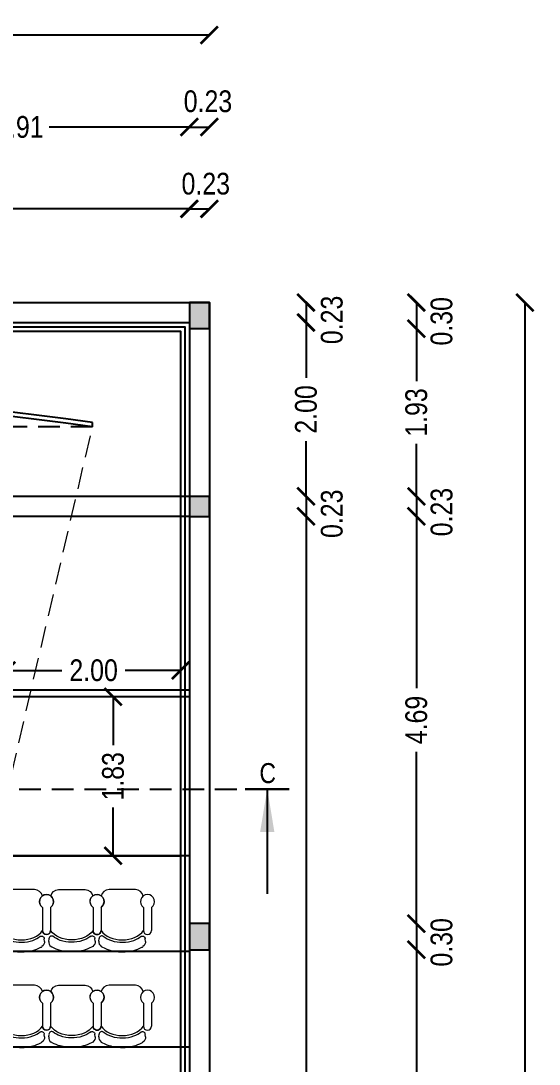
# Model space of a CAD drawing. Header units: metres. Extents: x 484 to 18344, y 10 to 2071.
# Drawn here: x 1627.06 to 1633.01, y 60.13 to 72.13 of the extents above; entities that cross this region are included whole.
import ezdxf
from ezdxf.enums import TextEntityAlignment as Align

# ---------------------------------------------------------------- set-up
doc = ezdxf.new("R2010")
doc.units = ezdxf.units.M
doc.header["$MEASUREMENT"] = 0
doc.linetypes.add('DASHED2', pattern=[0.375, 0.25, -0.125])
doc.linetypes.add('HIDDEN', pattern=[0.375, 0.25, -0.125])
for name, color, linetype in [('0 @ 1 (1)', 7, 'Continuous'), ('0 @ 1 (2)', 7, 'Continuous'), ('BLK_1_FLR_1_BLT_UP_AREA', 1, 'Continuous')]:
    doc.layers.add(name, color=color, linetype=linetype)
doc.layers.add('seat', color=162, linetype='Continuous', lineweight=5)
doc.layers.add('SEATING_AREA', color=7, linetype='Continuous', lineweight=18)
doc.styles.add('CODE', font='swissc.ttf', dxfattribs={"height": 0.25})
doc.styles.get("Standard").update_dxf_attribs({"font": 'swissc.ttf', "height": 0.23})
doc.dimstyles.new('OUTER', dxfattribs={"dimscale": 0, "dimtxt": 0.3, "dimasz": 0.18, "dimexe": 0.18, "dimexo": 0.0625, "dimgap": 0.09, "dimtad": 0, "dimzin": 0, "dimdsep": 46, "dimtxsty": 'CODE', "dimcen": 0.09, "dimse1": 1, "dimse2": 1, "dimclrd": 8, "dimclrt": 1, "dimadec": 0, "dimazin": 0, "dimtfac": 1, "dimtofl": 0, "dimtmove": 0, "dimatfit": 3, "dimfxl": 0, "dimtolj": 1, "dimtzin": 0, "dimarcsym": 0})

# ---------------------------------------------------------------- blocks, each defined once
blk = doc.blocks.new('A$C07EF5FCE')
at = {"layer": 'seat'}
for p, q in [((0.097, 0.589), (0.101, 0.559)), ((0.631, 0.587), (0.628, 0.557)), ((0.027, 0.199), (0.027, 0.465)), ((0.119, 0.199), (0.119, 0.465)), ((0.607, 0.199), (0.607, 0.465)), ((0.699, 0.199), (0.699, 0.465)), ((0.211, -0.007), (0.514, -0.007))]:
    blk.add_line(p, q, dxfattribs=at)
at = {"layer": 'seat', "extrusion": (0, 0, -1)}
for centre, major_axis, ratio, start_param, end_param in [((0.193, 0.603), (0.0959, 0.0126), 0.730286, 3.118469, 4.035244), ((0.131, 0.558), (0.0216, 0.0216), 1, 1.649419, 3.93455)]:
    blk.add_ellipse(centre, major_axis=major_axis, ratio=ratio, start_param=start_param, end_param=end_param, dxfattribs=at)
at = {"layer": 'seat'}
for centre, major_axis, ratio, start_param, end_param in [((0.536, 0.602), (-0.0958, 0.0133), 0.730286, 3.118469, 4.035244), ((0.073, 0.465), (-0.0325, 0.0325), 1, 3.927031, 7.068623), ((0.363, 0.374), (-0.275, 0), 0.720127, 3.623154, 5.801624), ((0.597, 0.557), (-0.0216, 0.0216), 1, 1.641863, 3.926994), ((0.653, 0.465), (-0.0325, 0.0325), 1, 3.926994, 7.068587), ((0.073, 0.132), (-0.0572, 0.0572), 1, 6.101689, 11.176738), ((0.653, 0.132), (-0.0572, 0.0572), 1, 6.101856, 11.176907), ((0.211, 0.085), (-0.0649, 0.0649), 1, 0.981385, 2.356234), ((0.515, 0.085), (-0.0649, 0.0649), 1, 2.356198, 3.730952)]:
    blk.add_ellipse(centre, major_axis=major_axis, ratio=ratio, start_param=start_param, end_param=end_param, dxfattribs=at)
for points, knots in [([(0.604, 0.648), (0.583, 0.66), (0.561, 0.67), (0.511, 0.689), (0.481, 0.697), (0.422, 0.707), (0.392, 0.71), (0.317, 0.71), (0.273, 0.704), (0.199, 0.684), (0.167, 0.672), (0.134, 0.655), (0.13, 0.653), (0.126, 0.65)], [0.896318, 0.896318, 0.896318, 0.896318, 1.089966, 1.089966, 1.332064, 1.332064, 1.574163, 1.574163, 1.927199, 1.927199, 2.196925, 2.196925, 2.231899, 2.231899, 2.231899, 2.231899]), ([(0.581, 0.531), (0.553, 0.552), (0.52, 0.569), (0.445, 0.594), (0.401, 0.6), (0.314, 0.599), (0.271, 0.591), (0.199, 0.566), (0.17, 0.55), (0.146, 0.531)], [0.751759, 0.751759, 0.751759, 0.751759, 1.146666, 1.146666, 1.58895, 1.58895, 2.031233, 2.031233, 2.386086, 2.386086, 2.386086, 2.386086])]:
    blk.add_open_spline(points, degree=3, knots=knots, dxfattribs=at)
blk = doc.blocks.new('_ArchTick')
at = {"const_width": 0.15}
blk.add_lwpolyline([(-0.5, -0.5), (0.5, 0.5)], dxfattribs=at)
blk = doc.blocks.new('*D136')
at = {"color": 0, "lineweight": -2}
for p, q in [((1626.892, 64.659), (1627.528, 64.659)), ((1628.892, 64.659), (1628.256, 64.659))]:
    blk.add_line(p, q, dxfattribs=at)
at = {"color": 0, "lineweight": -2, "xscale": 0.2, "yscale": 0.2, "zscale": 0.2, "rotation": 180}
blk.add_blockref('_ArchTick', (1626.892, 64.659), dxfattribs=at)
at = {"color": 0, "lineweight": -2, "xscale": 0.2, "yscale": 0.2, "zscale": 0.2}
blk.add_blockref('_ArchTick', (1628.892, 64.659), dxfattribs=at)
at = {"color": 0, "lineweight": -2, "insert": (1627.892, 64.659), "char_height": 0.25, "attachment_point": 5, "style": 'CODE'}
blk.add_mtext('\\A1;2.00', dxfattribs=at)
blk = doc.blocks.new('*D162')
at = {"color": 0, "lineweight": -2}
for p, q in [((1604.322, 69.969), (1616.21, 69.969)), ((1628.992, 69.969), (1617.104, 69.969))]:
    blk.add_line(p, q, dxfattribs=at)
at = {"color": 0, "lineweight": -2, "xscale": 0.2, "yscale": 0.2, "zscale": 0.2, "rotation": 180}
blk.add_blockref('_ArchTick', (1604.322, 69.969), dxfattribs=at)
at = {"color": 0, "lineweight": -2, "xscale": 0.2, "yscale": 0.2, "zscale": 0.2}
blk.add_blockref('_ArchTick', (1628.992, 69.969), dxfattribs=at)
at = {"color": 0, "lineweight": -2, "insert": (1616.657, 69.969), "char_height": 0.25, "attachment_point": 5, "style": 'CODE'}
blk.add_mtext('\\A1;24.67', dxfattribs=at)
blk = doc.blocks.new('*D163')
at = {"color": 0, "lineweight": -2}
blk.add_line((1628.992, 69.969), (1629.222, 69.969), dxfattribs=at)
at = {"color": 0, "lineweight": -2, "xscale": 0.2, "yscale": 0.2, "zscale": 0.2, "rotation": 180}
blk.add_blockref('_ArchTick', (1628.992, 69.969), dxfattribs=at)
at = {"color": 0, "lineweight": -2, "xscale": 0.2, "yscale": 0.2, "zscale": 0.2}
blk.add_blockref('_ArchTick', (1629.222, 69.969), dxfattribs=at)
at = {"color": 0, "lineweight": -2, "insert": (1629.181, 70.257), "char_height": 0.25, "attachment_point": 5, "style": 'CODE'}
blk.add_mtext('\\A1;0.23', dxfattribs=at)
blk = doc.blocks.new('*D175')
at = {"color": 0, "lineweight": -2}
for p, q in [((1625.087, 70.91), (1626.696, 70.91)), ((1628.992, 70.91), (1627.382, 70.91))]:
    blk.add_line(p, q, dxfattribs=at)
at = {"color": 0, "lineweight": -2, "xscale": 0.2, "yscale": 0.2, "zscale": 0.2, "rotation": 180}
blk.add_blockref('_ArchTick', (1625.087, 70.91), dxfattribs=at)
at = {"color": 0, "lineweight": -2, "xscale": 0.2, "yscale": 0.2, "zscale": 0.2}
blk.add_blockref('_ArchTick', (1628.992, 70.91), dxfattribs=at)
at = {"color": 0, "lineweight": -2, "insert": (1627.039, 70.91), "char_height": 0.25, "attachment_point": 5, "style": 'CODE'}
blk.add_mtext('\\A1;3.91', dxfattribs=at)
blk = doc.blocks.new('*D176')
at = {"color": 0, "lineweight": -2}
blk.add_line((1628.992, 70.91), (1629.222, 70.91), dxfattribs=at)
at = {"color": 0, "lineweight": -2, "xscale": 0.2, "yscale": 0.2, "zscale": 0.2, "rotation": 180}
blk.add_blockref('_ArchTick', (1628.992, 70.91), dxfattribs=at)
at = {"color": 0, "lineweight": -2, "xscale": 0.2, "yscale": 0.2, "zscale": 0.2}
blk.add_blockref('_ArchTick', (1629.222, 70.91), dxfattribs=at)
at = {"color": 0, "lineweight": -2, "insert": (1629.206, 71.205), "char_height": 0.25, "attachment_point": 5, "style": 'CODE'}
blk.add_mtext('\\A1;0.23', dxfattribs=at)
blk = doc.blocks.new('*D178')
at = {"color": 0, "lineweight": -2}
for p, q in [((1604.092, 71.968), (1616.206, 71.968)), ((1629.222, 71.968), (1617.108, 71.968))]:
    blk.add_line(p, q, dxfattribs=at)
at = {"color": 0, "lineweight": -2, "xscale": 0.2, "yscale": 0.2, "zscale": 0.2, "rotation": 180}
blk.add_blockref('_ArchTick', (1604.092, 71.968), dxfattribs=at)
at = {"color": 0, "lineweight": -2, "xscale": 0.2, "yscale": 0.2, "zscale": 0.2}
blk.add_blockref('_ArchTick', (1629.222, 71.968), dxfattribs=at)
at = {"color": 0, "lineweight": -2, "insert": (1616.657, 71.968), "char_height": 0.25, "attachment_point": 5, "style": 'CODE'}
blk.add_mtext('\\A1;{\\fSwis721 Cn BT|b1|i0|c0|p34;25.13}', dxfattribs=at)
blk = doc.blocks.new('*D158')
at = {"color": 0, "lineweight": -2}
for p, q in [((1630.333, 68.661), (1630.333, 68.025)), ((1630.333, 66.661), (1630.333, 67.296))]:
    blk.add_line(p, q, dxfattribs=at)
at = {"color": 0, "lineweight": -2, "xscale": 0.2, "yscale": 0.2, "zscale": 0.2}
for p, rotation in [((1630.333, 68.661), 90), ((1630.333, 66.661), 270)]:
    blk.add_blockref('_ArchTick', p, dxfattribs=dict(at, rotation=rotation))
at = {"color": 0, "lineweight": -2, "insert": (1630.333, 67.661), "char_height": 0.25, "attachment_point": 5, "rotation": 90, "style": 'CODE'}
blk.add_mtext('\\A1;2.00', dxfattribs=at)
blk = doc.blocks.new('*D159')
at = {"color": 0, "lineweight": -2}
blk.add_line((1630.333, 66.661), (1630.333, 66.431), dxfattribs=at)
at = {"color": 0, "lineweight": -2, "xscale": 0.2, "yscale": 0.2, "zscale": 0.2}
for p, rotation in [((1630.333, 66.661), 90), ((1630.333, 66.431), 270)]:
    blk.add_blockref('_ArchTick', p, dxfattribs=dict(at, rotation=rotation))
at = {"color": 0, "lineweight": -2, "insert": (1630.63, 66.461), "char_height": 0.25, "attachment_point": 5, "rotation": 90, "style": 'CODE'}
blk.add_mtext('\\A1;0.23', dxfattribs=at)
blk = doc.blocks.new('*D160')
at = {"color": 0, "lineweight": -2}
for p, q in [((1630.333, 66.431), (1630.333, 57.048)), ((1630.333, 46.826), (1630.333, 56.208))]:
    blk.add_line(p, q, dxfattribs=at)
at = {"color": 0, "lineweight": -2, "xscale": 0.2, "yscale": 0.2, "zscale": 0.2}
for p, rotation in [((1630.333, 66.431), 90), ((1630.333, 46.826), 270)]:
    blk.add_blockref('_ArchTick', p, dxfattribs=dict(at, rotation=rotation))
at = {"color": 0, "lineweight": -2, "insert": (1630.333, 56.628), "char_height": 0.25, "attachment_point": 5, "rotation": 90, "style": 'CODE'}
blk.add_mtext('\\A1;19.61', dxfattribs=at)
blk = doc.blocks.new('*D187')
at = {"color": 0, "lineweight": -2}
blk.add_line((1630.333, 68.891), (1630.333, 68.661), dxfattribs=at)
at = {"color": 0, "lineweight": -2, "xscale": 0.2, "yscale": 0.2, "zscale": 0.2}
for p, rotation in [((1630.333, 68.891), 90), ((1630.333, 68.661), 270)]:
    blk.add_blockref('_ArchTick', p, dxfattribs=dict(at, rotation=rotation))
at = {"color": 0, "lineweight": -2, "insert": (1630.63, 68.691), "char_height": 0.25, "attachment_point": 5, "rotation": 90, "style": 'CODE'}
blk.add_mtext('\\A1;0.23', dxfattribs=at)
blk = doc.blocks.new('*D188')
at = {"color": 0, "lineweight": -2}
for p, q in [((1631.601, 68.591), (1631.601, 67.985)), ((1631.601, 66.661), (1631.601, 67.266))]:
    blk.add_line(p, q, dxfattribs=at)
at = {"color": 0, "lineweight": -2, "xscale": 0.2, "yscale": 0.2, "zscale": 0.2}
for p, rotation in [((1631.601, 68.591), 90), ((1631.601, 66.661), 270)]:
    blk.add_blockref('_ArchTick', p, dxfattribs=dict(at, rotation=rotation))
at = {"color": 0, "lineweight": -2, "insert": (1631.601, 67.626), "char_height": 0.25, "attachment_point": 5, "rotation": 90, "style": 'CODE'}
blk.add_mtext('\\A1;1.93', dxfattribs=at)
blk = doc.blocks.new('*D189')
at = {"color": 0, "lineweight": -2}
blk.add_line((1631.601, 66.661), (1631.601, 66.431), dxfattribs=at)
at = {"color": 0, "lineweight": -2, "xscale": 0.2, "yscale": 0.2, "zscale": 0.2}
for p, rotation in [((1631.601, 66.661), 90), ((1631.601, 66.431), 270)]:
    blk.add_blockref('_ArchTick', p, dxfattribs=dict(at, rotation=rotation))
at = {"color": 0, "lineweight": -2, "insert": (1631.892, 66.48), "char_height": 0.25, "attachment_point": 5, "rotation": 90, "style": 'CODE'}
blk.add_mtext('\\A1;0.23', dxfattribs=at)
blk = doc.blocks.new('*D190')
at = {"color": 0, "lineweight": -2}
for p, q in [((1631.601, 66.431), (1631.601, 64.455)), ((1631.601, 61.746), (1631.601, 63.721))]:
    blk.add_line(p, q, dxfattribs=at)
at = {"color": 0, "lineweight": -2, "xscale": 0.2, "yscale": 0.2, "zscale": 0.2}
for p, rotation in [((1631.601, 66.431), 90), ((1631.601, 61.746), 270)]:
    blk.add_blockref('_ArchTick', p, dxfattribs=dict(at, rotation=rotation))
at = {"color": 0, "lineweight": -2, "insert": (1631.601, 64.088), "char_height": 0.25, "attachment_point": 5, "rotation": 90, "style": 'CODE'}
blk.add_mtext('\\A1;4.69', dxfattribs=at)
blk = doc.blocks.new('*D191')
at = {"color": 0, "lineweight": -2}
blk.add_line((1631.601, 61.746), (1631.601, 61.446), dxfattribs=at)
at = {"color": 0, "lineweight": -2, "xscale": 0.2, "yscale": 0.2, "zscale": 0.2}
for p, rotation in [((1631.601, 61.746), 90), ((1631.601, 61.446), 270)]:
    blk.add_blockref('_ArchTick', p, dxfattribs=dict(at, rotation=rotation))
at = {"color": 0, "lineweight": -2, "insert": (1631.891, 61.53), "char_height": 0.25, "attachment_point": 5, "rotation": 90, "style": 'CODE'}
blk.add_mtext('\\A1;0.30', dxfattribs=at)
blk = doc.blocks.new('*D192')
at = {"color": 0, "lineweight": -2}
for p, q in [((1631.601, 61.446), (1631.601, 59.479)), ((1631.601, 56.778), (1631.601, 58.745))]:
    blk.add_line(p, q, dxfattribs=at)
at = {"color": 0, "lineweight": -2, "xscale": 0.2, "yscale": 0.2, "zscale": 0.2}
for p, rotation in [((1631.601, 61.446), 90), ((1631.601, 56.778), 270)]:
    blk.add_blockref('_ArchTick', p, dxfattribs=dict(at, rotation=rotation))
at = {"color": 0, "lineweight": -2, "insert": (1631.601, 59.112), "char_height": 0.25, "attachment_point": 5, "rotation": 90, "style": 'CODE'}
blk.add_mtext('\\A1;4.67', dxfattribs=at)
blk = doc.blocks.new('*D200')
at = {"color": 0, "lineweight": -2}
blk.add_line((1631.601, 68.891), (1631.601, 68.591), dxfattribs=at)
at = {"color": 0, "lineweight": -2, "xscale": 0.2, "yscale": 0.2, "zscale": 0.2}
for p, rotation in [((1631.601, 68.891), 90), ((1631.601, 68.591), 270)]:
    blk.add_blockref('_ArchTick', p, dxfattribs=dict(at, rotation=rotation))
at = {"color": 0, "lineweight": -2, "insert": (1631.891, 68.675), "char_height": 0.25, "attachment_point": 5, "rotation": 90, "style": 'CODE'}
blk.add_mtext('\\A1;0.30', dxfattribs=at)
blk = doc.blocks.new('*D201')
at = {"color": 0, "lineweight": -2}
for p, q in [((1632.848, 68.891), (1632.848, 57.079)), ((1632.848, 44.366), (1632.848, 56.177))]:
    blk.add_line(p, q, dxfattribs=at)
at = {"color": 0, "lineweight": -2, "xscale": 0.2, "yscale": 0.2, "zscale": 0.2}
for p, rotation in [((1632.848, 68.891), 90), ((1632.848, 44.366), 270)]:
    blk.add_blockref('_ArchTick', p, dxfattribs=dict(at, rotation=rotation))
at = {"color": 0, "lineweight": -2, "insert": (1632.848, 56.628), "char_height": 0.25, "attachment_point": 5, "rotation": 90, "style": 'CODE'}
blk.add_mtext('\\A1;{\\fSwis721 Cn BT|b1|i0|c0|p34;24.53}', dxfattribs=at)
blk = doc.blocks.new('*D245')
at = {"color": 0, "lineweight": -2}
for p, q in [((1628.116, 64.355), (1628.116, 63.8)), ((1628.116, 62.526), (1628.116, 63.081))]:
    blk.add_line(p, q, dxfattribs=at)
at = {"color": 0, "lineweight": -2, "xscale": 0.2, "yscale": 0.2, "zscale": 0.2}
for p, rotation in [((1628.116, 64.355), 90), ((1628.116, 62.526), 270)]:
    blk.add_blockref('_ArchTick', p, dxfattribs=dict(at, rotation=rotation))
at = {"color": 0, "lineweight": -2, "insert": (1628.116, 63.44), "char_height": 0.25, "attachment_point": 5, "rotation": 90, "style": 'CODE'}
blk.add_mtext('\\A1;1.83', dxfattribs=at)

msp = doc.modelspace()

# ---------------------------------------------------------------- hatches: boundary and pattern name
for points in [[(1628.99203, 68.59069), (1629.22203, 68.59069), (1629.22203, 68.89069), (1628.99203, 68.89069)], [(1628.99203, 66.4307), (1629.22203, 66.4307), (1629.22203, 66.6607), (1628.99203, 66.6607)], [(1628.99203, 61.44566), (1629.22203, 61.44566), (1629.22203, 61.74566), (1628.99203, 61.74566)]]:
    msp.add_hatch(color=256).paths.add_polyline_path(points)

# ---------------------------------------------------------------- linework, layer by layer
at = {"ltscale": 0.5}
for p, q in [((1616.81635, 68.66069), (1628.99203, 68.66069)), ((1628.99203, 68.66069), (1628.99203, 46.82555)), ((1628.99203, 66.6607), (1616.90135, 66.66069)), ((1628.99203, 66.4307), (1616.90135, 66.43069)), ((1628.99203, 64.43018), (1624.19203, 64.43071)), ((1628.99203, 64.35518), (1624.19203, 64.35571)), ((1628.99203, 62.52555), (1616.90135, 62.52555)), ((1628.99203, 61.42555), (1616.90135, 61.42555)), ((1628.99203, 60.32555), (1616.90135, 60.32555))]:
    msp.add_line(p, q, dxfattribs=at)
at = {"linetype": 'HIDDEN'}
for p, q in [((1627.87872, 67.46069), (1618.01466, 67.46069)), ((1603.41176, 63.29244), (1630.11702, 63.29244))]:
    msp.add_line(p, q, dxfattribs=at)
at = {"lineweight": -2}
msp.add_line((1627.87872, 67.46069), (1627.87872, 67.51112), dxfattribs=at)
at = {"lineweight": 30}
msp.add_line((1629.63525, 63.29244), (1630.13794, 63.29244), dxfattribs=at)
for points in [[(1628.99203, 68.59069), (1629.22203, 68.59069), (1629.22203, 68.89069), (1628.99203, 68.89069)], [(1616.95135, 68.61069), (1628.94203, 68.61069), (1628.94203, 46.87555), (1616.95135, 46.87555)], [(1617.00135, 68.56069), (1628.89203, 68.56069), (1628.89203, 46.92555), (1617.00135, 46.92555)], [(1628.99203, 66.4307), (1629.22203, 66.4307), (1629.22203, 66.6607), (1628.99203, 66.6607)], [(1617.00135, 62.52555), (1628.89203, 62.52555), (1628.89203, 60.32555), (1617.00135, 60.32555)], [(1628.99203, 61.44566), (1629.22203, 61.44566), (1629.22203, 61.74566), (1628.99203, 61.74566)]]:
    msp.add_lwpolyline(points, close=True)
at = {"linetype": 'DASHED2', "lineweight": 13}
msp.add_lwpolyline([(1618.01466, 67.46069), (1622.94994, 46.29555), (1627.87872, 67.46069)], dxfattribs=at)
at = {"ltscale": 75}
for centre, radius, start, end in [((1622.94669, 32.89314), 34.96755, 81.891626, 98.108374), ((1622.94669, 32.88581), 34.92488, 81.881654, 98.118346)]:
    msp.add_arc(centre, radius, start, end, dxfattribs=at)
at = {"layer": 'BLK_1_FLR_1_BLT_UP_AREA', "color": 16}
msp.add_lwpolyline([(1604.09229, 44.36555), (1604.09229, 68.89069), (1629.22203, 68.89069), (1629.22203, 44.36555)], close=True, dxfattribs=at)
at = {"layer": 'SEATING_AREA', "color": 1}
msp.add_lwpolyline([(1617.00135, 46.92555), (1628.89203, 46.92555), (1628.89203, 62.52555), (1617.00135, 62.52555), (1617.00135, 59.22555), (1619.10187, 59.22555), (1619.10187, 57.42555), (1619.17687, 57.42555), (1619.17687, 53.82555), (1617.00135, 53.82555), (1617.00135, 46.92555)], close=True, dxfattribs=at)

# ---------------------------------------------------------------- block references
at = {"yscale": 0.99999023299776, "zscale": 0.9999902297881532}
for p, xscale, rotation in [((1627.42402, 62.13025), 0.999990211487494, 179.9989584297368), ((1627.27849, 62.13025), -0.9999902114874938, 180.0010415702631), ((1628.58401, 62.13025), 0.9999902114874938, 179.9989584297368), ((1627.42402, 61.03025), 0.9999902114874942, 179.9989584297368), ((1627.27849, 61.03025), -0.999990211487494, 180.0010415702631), ((1628.58401, 61.03025), 0.9999902114874938, 179.9989584297368)]:
    msp.add_blockref('A$C07EF5FCE', p, dxfattribs=dict(at, xscale=xscale, rotation=rotation))

# ---------------------------------------------------------------- texts
at = {"linetype": 'ByBlock', "lineweight": 30}
msp.add_text('C', height=0.23, dxfattribs=at).set_placement((1629.89277, 63.36213), align=Align.CENTER)

# ---------------------------------------------------------------- dimensions: what is measured, and where the dimension line sits
at = {"layer": '0 @ 1 (2)', "lineweight": -2}
dim = msp.add_linear_dim(base=(1629.22203, 71.96753), p1=(1604.09229, 68.89069), p2=(1629.22203, 68.89069), text='{\\fSwis721 Cn BT|b1|i0|c0|p34;<>}', dimstyle='OUTER', override={"dimscale": 1, "dimtxt": 0.25, "dimasz": 0.2, "dimblk": 'ArchTick', "dimclrd": 0, "dimclrt": 0, "dimtix": 0, "dimtofl": 0, "dimtmove": 0, "dimatfit": 3, "dimfxl": 6}, dxfattribs=at)
dim.commit()
dim.dimension.update_dxf_attribs({"geometry": '*D178', "text_midpoint": (1616.65716, 71.96753)})
for base, p1, p2, picture, middle in [((1629.22203, 70.91043), (1628.99203, 68.89069), (1629.22203, 68.89069), '*D176', (1629.20645, 71.20519)), ((1629.22203, 69.96887), (1628.99203, 68.43487), (1629.22203, 68.45072), '*D163', (1629.18082, 70.25665))]:
    dim = msp.add_linear_dim(base=base, p1=p1, p2=p2, dimstyle='OUTER', override={"dimscale": 1, "dimtxt": 0.25, "dimasz": 0.2, "dimblk": 'ArchTick', "dimclrd": 0, "dimclrt": 0, "dimtix": 0, "dimtofl": 0, "dimtmove": 1, "dimatfit": 3, "dimfxl": 6}, dxfattribs=at)
    dim.commit()
    dim.dimension.update_dxf_attribs({"geometry": picture, "text_midpoint": middle, "dimtype": 128})
for base, p1, p2, override, picture, middle in [((1628.99203, 70.91043), (1625.08681, 68.89069), (1628.99203, 68.89069), {"dimscale": 1, "dimtxt": 0.25, "dimasz": 0.2, "dimblk": 'ArchTick', "dimclrd": 0, "dimclrt": 0, "dimtix": 0, "dimtofl": 0, "dimtmove": 1, "dimatfit": 3, "dimfxl": 6}, '*D175', (1627.03942, 70.91043)), ((1628.99203, 69.96887), (1604.32229, 68.27237), (1628.99203, 68.43487), {"dimscale": 1, "dimtxt": 0.25, "dimasz": 0.2, "dimblk": 'ArchTick', "dimclrd": 0, "dimclrt": 0, "dimtix": 0, "dimtofl": 0, "dimtmove": 1, "dimatfit": 3, "dimfxl": 6}, '*D162', (1616.65716, 69.96887)), ((1628.89203, 64.65856), (1626.89203, 64.65856), (1628.89203, 64.65856), {"dimscale": 1, "dimtxt": 0.25, "dimasz": 0.2, "dimblk": 'ArchTick', "dimclrd": 0, "dimclrt": 0, "dimtix": 0, "dimtofl": 0, "dimtmove": 0, "dimatfit": 3, "dimfxl": 6}, '*D136', (1627.89203, 64.65856))]:
    dim = msp.add_linear_dim(base=base, p1=p1, p2=p2, dimstyle='OUTER', override=override, dxfattribs=at)
    dim.commit()
    dim.dimension.update_dxf_attribs({"geometry": picture, "text_midpoint": middle})
for base, p1, p2, picture, middle in [((1630.33328, 68.66069), (1628.41944, 68.89069), (1628.37336, 68.66069), '*D187', (1630.63021, 68.69121)), ((1631.60063, 68.59069), (1629.22203, 68.89069), (1629.22203, 68.59069), '*D200', (1631.89088, 68.6751)), ((1630.33328, 66.4307), (1628.41944, 66.6607), (1628.37336, 66.4307), '*D159', (1630.63021, 66.46122)), ((1631.60063, 66.4307), (1629.22203, 66.6607), (1629.22203, 66.4307), '*D189', (1631.89186, 66.4804)), ((1631.60063, 61.44566), (1629.22203, 61.74566), (1629.22203, 61.44566), '*D191', (1631.89088, 61.53007))]:
    dim = msp.add_linear_dim(base=base, p1=p1, p2=p2, angle=90, dimstyle='OUTER', override={"dimscale": 1, "dimtxt": 0.25, "dimasz": 0.2, "dimblk": 'ArchTick', "dimclrd": 0, "dimclrt": 0, "dimtix": 0, "dimtofl": 0, "dimtmove": 1, "dimatfit": 3, "dimfxl": 0.18}, dxfattribs=at)
    dim.commit()
    dim.dimension.update_dxf_attribs({"geometry": picture, "text_midpoint": middle, "dimtype": 128})
dim = msp.add_linear_dim(base=(1632.84752, 44.36555), p1=(1629.22203, 68.89069), p2=(1629.22203, 44.36555), angle=90, text='{\\fSwis721 Cn BT|b1|i0|c0|p34;<>}', dimstyle='OUTER', override={"dimscale": 1, "dimtxt": 0.25, "dimasz": 0.2, "dimblk": 'ArchTick', "dimclrd": 0, "dimclrt": 0, "dimtix": 0, "dimtofl": 0, "dimtmove": 0, "dimatfit": 3, "dimfxl": 0.18}, dxfattribs=at)
dim.commit()
dim.dimension.update_dxf_attribs({"geometry": '*D201', "text_midpoint": (1632.84752, 56.62812)})
for base, p1, p2, override, picture, middle in [((1630.33328, 66.6607), (1628.63006, 68.66069), (1628.41944, 66.6607), {"dimscale": 1, "dimtxt": 0.25, "dimasz": 0.2, "dimblk": 'ArchTick', "dimclrd": 0, "dimclrt": 0, "dimtix": 0, "dimtofl": 0, "dimtmove": 1, "dimatfit": 3, "dimfxl": 0.18}, '*D158', (1630.33328, 67.6607)), ((1631.60063, 66.6607), (1629.22203, 68.59069), (1629.22203, 66.6607), {"dimscale": 1, "dimtxt": 0.25, "dimasz": 0.2, "dimblk": 'ArchTick', "dimclrd": 0, "dimclrt": 0, "dimtix": 0, "dimtofl": 0, "dimtmove": 1, "dimatfit": 3, "dimfxl": 0.18}, '*D188', (1631.60063, 67.6257)), ((1630.33328, 46.82555), (1628.37336, 66.4307), (1628.41856, 46.82555), {"dimscale": 1, "dimtxt": 0.25, "dimasz": 0.2, "dimblk": 'ArchTick', "dimclrd": 0, "dimclrt": 0, "dimtix": 0, "dimtofl": 0, "dimtmove": 1, "dimatfit": 3, "dimfxl": 0.18}, '*D160', (1630.33328, 56.62813)), ((1631.60063, 61.74566), (1629.22203, 66.4307), (1629.22203, 61.74566), {"dimscale": 1, "dimtxt": 0.25, "dimasz": 0.2, "dimblk": 'ArchTick', "dimclrd": 0, "dimclrt": 0, "dimtix": 0, "dimtofl": 0, "dimtmove": 1, "dimatfit": 3, "dimfxl": 0.18}, '*D190', (1631.60063, 64.08818)), ((1628.1158, 64.35528), (1628.1156, 62.52555), (1628.1158, 64.35528), {"dimscale": 1, "dimtxt": 0.25, "dimasz": 0.2, "dimblk": 'ArchTick', "dimclrd": 0, "dimclrt": 0, "dimtix": 0, "dimtofl": 0, "dimtmove": 0, "dimatfit": 3, "dimfxl": 0.18}, '*D245', (1628.1158, 63.44042)), ((1631.60063, 56.77812), (1629.22203, 61.44566), (1629.22203, 56.77812), {"dimscale": 1, "dimtxt": 0.25, "dimasz": 0.2, "dimblk": 'ArchTick', "dimclrd": 0, "dimclrt": 0, "dimtix": 0, "dimtofl": 0, "dimtmove": 1, "dimatfit": 3, "dimfxl": 0.18}, '*D192', (1631.60063, 59.11189))]:
    dim = msp.add_linear_dim(base=base, p1=p1, p2=p2, angle=90, dimstyle='OUTER', override=override, dxfattribs=at)
    dim.commit()
    dim.dimension.update_dxf_attribs({"geometry": picture, "text_midpoint": middle})

# ---------------------------------------------------------------- leaders
at = {"layer": '0 @ 1 (1)', "linetype": 'ByBlock', "lineweight": 30}
msp.add_leader([(1629.88754, 63.29835), (1629.88754, 62.08751)], dimstyle='OUTER', override={"dimscale": 1, "dimasz": 0.5, "dimgap": 0.09, "dimtad": 0, "dimtih": 1, "dimtoh": 1, "dimclrd": 0, "dimclrt": 0, "dimfxl": 6}, dxfattribs=at)

doc.saveas('drawing.dxf')
